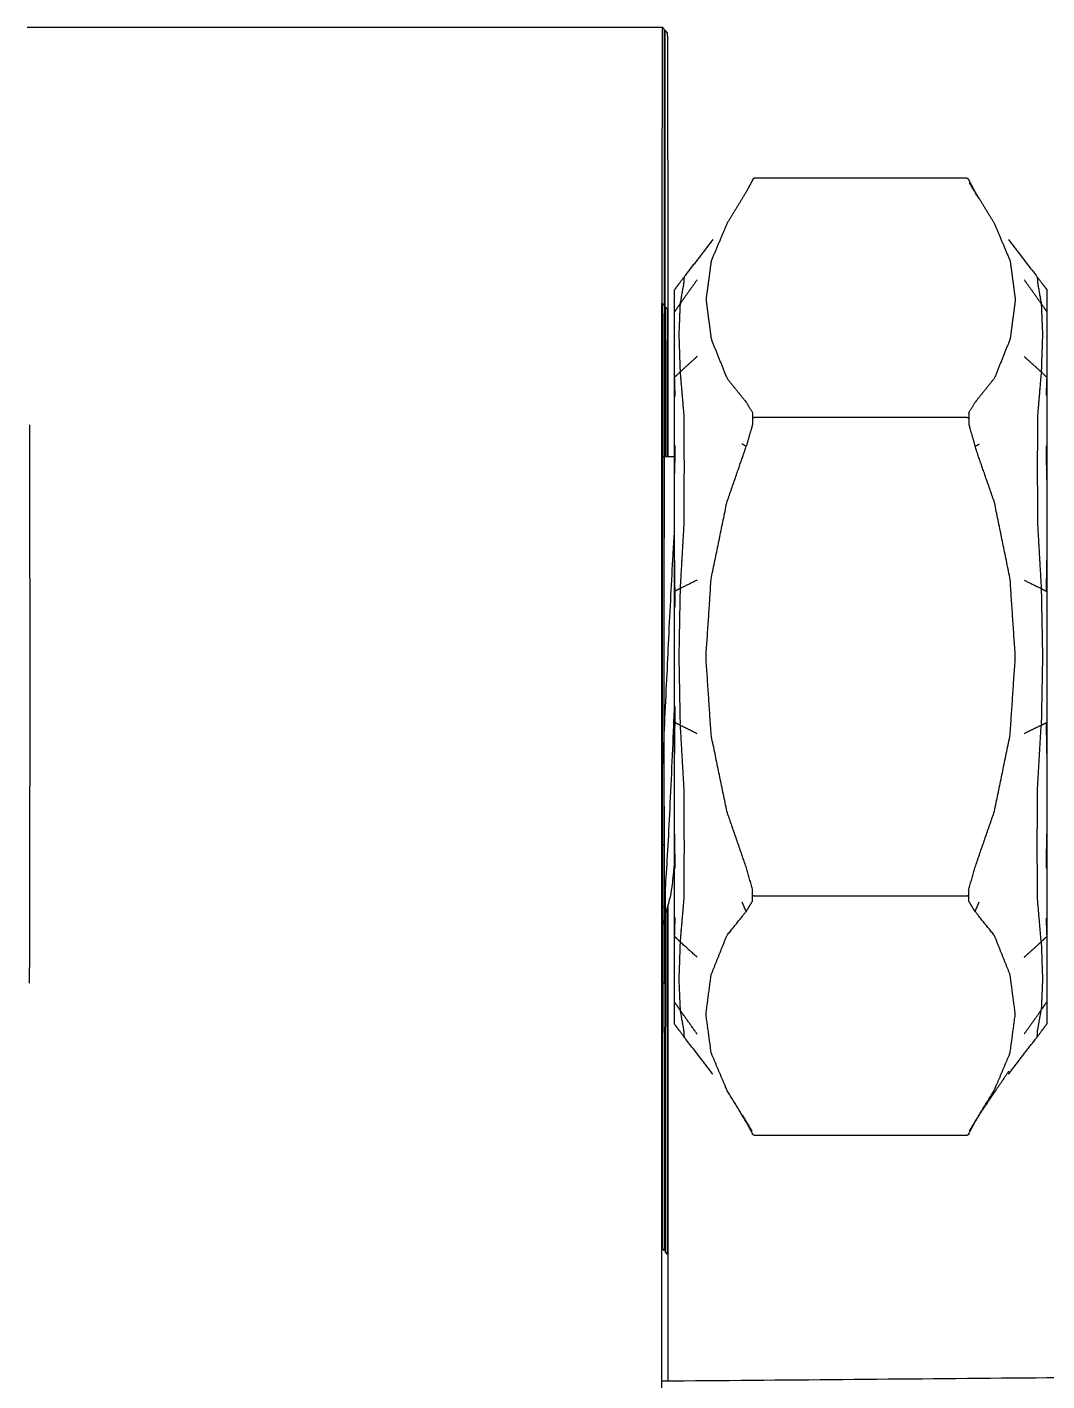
# Model space of a CAD drawing. Header units: millimetres. Extents: x 181 to 381, y 0 to 208.
# Drawn here: x 209.547 to 213.239, y 179.45 to 184.35 of the extents above; entities that cross this region are included whole.
import ezdxf

# ---------------------------------------------------------------- set-up
doc = ezdxf.new("R2010")
doc.units = ezdxf.units.MM
doc.layers.add('Make2D$可见线$曲线', color=7, linetype='Continuous', true_color=0x000000)

msp = doc.modelspace()

# ---------------------------------------------------------------- linework, layer by layer
at = {"layer": 'Make2D$可见线$曲线', "color": 18, "lineweight": -3, "true_color": 0x000000}
for points, degree in [([(209.5474, 184.3503), (210.6973, 184.3503), (211.8473, 184.3503)], 2), ([(211.855, 184.3412), (211.8512, 184.3457), (211.8473, 184.3503)], 2), ([(211.855, 182.9131), (211.855, 183.6271), (211.855, 184.3412)], 2), ([(211.8556, 184.3386), (211.8564, 184.3386), (211.8572, 184.3386)], 2), ([(211.8572, 184.3386), (211.8611, 184.334), (211.8649, 184.3294)], 2), ([(211.8572, 182.9106), (211.8572, 183.6246), (211.8572, 184.3386)], 2), ([(211.8551, 184.3294), (211.8562, 184.3294), (211.8573, 184.3294)], 2), ([(211.8649, 184.3294), (211.8652, 184.3291), (211.8657, 184.2562), (211.8662, 184.0497), (211.8666, 183.7551), (211.8667, 183.494), (211.8667, 183.3273)], 3), ([(212.1741, 183.797), (212.1625, 183.7754), (212.1508, 183.7538)], 2), ([(212.1741, 183.7972), (212.1741, 183.7982), (212.1741, 183.7992)], 2), ([(212.9561, 183.7992), (212.9561, 183.7981), (212.9561, 183.797)], 2), ([(212.9561, 183.797), (212.9677, 183.7754), (212.9793, 183.7538)], 2), ([(212.9937, 183.7277), (212.976, 183.7572), (212.9583, 183.7867)], 2), ([(211.8455, 152.8525), (211.8455, 168.1025), (211.8455, 183.3524)], 2), ([(211.8473, 183.3503), (211.8503, 183.3468), (211.8532, 183.3433)], 2), ([(211.8473, 179.9294), (211.8473, 181.6398), (211.8473, 183.3503)], 2), ([(211.859, 183.3364), (211.862, 183.3329), (211.8649, 183.3294)], 2), ([(211.8649, 183.3294), (211.8649, 183.0627), (211.8649, 182.7959)], 2), ([(211.8667, 183.3273), (211.8667, 183.0616), (211.8667, 182.7959)], 2), ([(211.9733, 183.1582), (211.9424, 183.1301), (211.9114, 183.102)], 2), ([(213.2188, 183.102), (213.1878, 183.1301), (213.1568, 183.1582)], 2), ([(211.8456, 182.7959), (211.869, 182.7959), (211.8923, 182.7959)], 2), ([(211.9733, 181.793), (211.9424, 181.8083), (211.9114, 181.8236)], 2), ([(213.2188, 181.8236), (213.1878, 181.8083), (213.1568, 181.793)], 2), ([(211.8473, 181.6632), (211.849, 181.6954), (211.8507, 181.7285), (211.8524, 181.7623)], 3), ([(211.8478, 181.3918), (211.8512, 181.3918), (211.8545, 181.3918)], 2), ([(211.8736, 181.1951), (211.8673, 181.1735), (211.8611, 181.1518), (211.8549, 181.1301)], 3), ([(211.8649, 181.165), (211.8649, 180.5368), (211.8649, 179.9085)], 2), ([(211.8667, 181.1713), (211.8667, 180.3109), (211.8667, 179.4505)], 2), ([(211.8528, 181.1227), (211.8504, 181.1143), (211.848, 181.1059), (211.8456, 181.0975)], 3), ([(213.2188, 181.0398), (213.2291, 181.0497), (213.2394, 181.0595)], 2), ([(211.8561, 180.8899), (211.8508, 180.8899), (211.8455, 180.8899)], 2), ([(213.2188, 180.7925), (213.2291, 180.8076), (213.2394, 180.8227)], 2), ([(211.9733, 180.7058), (211.9424, 180.7491), (211.9114, 180.7925)], 2), ([(213.1013, 180.5717), (213.0477, 180.4923), (212.9941, 180.413)], 2), ([(212.1364, 180.4141), (212.1541, 180.3846), (212.1719, 180.3551)], 2), ([(212.1741, 180.3448), (212.1625, 180.3664), (212.1508, 180.3881)], 2), ([(212.9932, 180.4132), (212.9757, 180.3842), (212.9583, 180.3551)], 2), ([(212.1741, 180.3426), (212.1741, 180.3435), (212.1741, 180.3444)], 2), ([(212.9561, 180.3448), (212.9561, 180.3437), (212.9561, 180.3426)], 2), ([(211.8532, 179.9224), (211.8503, 179.9259), (211.8473, 179.9294)], 2), ([(211.8649, 179.9085), (211.862, 179.912), (211.859, 179.9155)], 2), ([(211.8444, 179.4503), (217.0944, 179.4962), (222.3444, 179.5421)], 2)]:
    msp.add_open_spline(points, degree=degree, dxfattribs=at)
for points, degree, knots in [([(211.8473, 184.3503), (211.847, 184.3504), (211.8465, 184.2786), (211.846, 184.0737), (211.8456, 183.7799), (211.8455, 183.5191), (211.8455, 183.3524)], 3, [-1.591387, -1.591387, -1.591387, -1.591387, -1.194814, -0.796543, -0.398271, 0, 0, 0, 0]), ([(212.9561, 183.7992), (212.9527, 183.8013), (212.9494, 183.8034), (212.9448, 183.8034), (212.9402, 183.8034), (212.9354, 183.8034), (212.9306, 183.8034), (212.9047, 183.8034), (212.8787, 183.8034), (212.8108, 183.8034), (212.7429, 183.8034), (212.654, 183.8034), (212.5651, 183.8034), (212.4762, 183.8034), (212.3873, 183.8034), (212.3193, 183.8034), (212.2514, 183.8034), (212.2255, 183.8034), (212.1996, 183.8034), (212.1947, 183.8034), (212.1899, 183.8034), (212.1853, 183.8034), (212.1808, 183.8034), (212.1774, 183.8013), (212.1741, 183.7992)], 2, [-8, -8, -8, -7, -7, -6, -6, -5, -5, -4, -4, -3, -3, -2, -2, -1, -1, 0, 0, 1, 1, 2, 2, 3, 3, 4, 4, 4]), ([(212.1508, 183.7538), (212.1159, 183.6963), (212.081, 183.6389), (212.0525, 183.5715), (212.024, 183.5042), (212.0146, 183.434), (212.0051, 183.3639), (212.0146, 183.2926), (212.024, 183.2212), (212.0525, 183.1502), (212.081, 183.0792), (212.1159, 183.0359), (212.1508, 182.9926), (212.1625, 182.9733), (212.1741, 182.954), (212.1741, 182.9445), (212.1741, 182.9351), (212.1741, 182.9245), (212.1741, 182.9139), (212.1625, 182.873), (212.1508, 182.8321)], 2, [0, 0, 0, 1, 1, 2, 2, 3, 3, 4, 4, 5, 5, 6, 6, 7, 7, 8, 8, 9, 9, 10, 10, 10]), ([(212.9793, 183.7538), (213.0143, 183.6963), (213.0492, 183.6389), (213.0777, 183.5715), (213.1061, 183.5042), (213.1156, 183.434), (213.1251, 183.3639), (213.1156, 183.2926), (213.1061, 183.2212), (213.0777, 183.1502), (213.0492, 183.0792), (213.0143, 183.0359), (212.9793, 182.9926), (212.9677, 182.9733), (212.9561, 182.954), (212.9561, 182.9445), (212.9561, 182.9351), (212.9561, 182.9245), (212.9561, 182.9139), (212.9677, 182.873), (212.9793, 182.8321)], 2, [0, 0, 0, 1, 1, 2, 2, 3, 3, 4, 4, 5, 5, 6, 6, 7, 7, 8, 8, 9, 9, 10, 10, 10]), ([(212.0301, 183.5814), (211.9778, 183.5136), (211.9256, 183.4458), (211.9082, 183.4226), (211.8908, 183.3993)], 2, [-1, -1, -1, 0, 0, 1, 1, 1]), ([(213.1001, 183.5814), (213.1523, 183.5136), (213.2046, 183.4458), (213.222, 183.4226), (213.2394, 183.3993)], 2, [0, 0, 0, 1, 1, 2, 2, 2]), ([(211.9733, 183.4361), (211.9424, 183.3927), (211.9114, 183.3493), (211.9011, 183.3342), (211.8908, 183.3192)], 2, [0, 0, 0, 1, 1, 2, 2, 2]), ([(211.9256, 183.4458), (211.9254, 183.437), (211.9253, 183.4281), (211.9183, 183.3887), (211.9114, 183.3493)], 2, [2, 2, 2, 3, 3, 4, 4, 4]), ([(213.1568, 183.4361), (213.1878, 183.3927), (213.2188, 183.3493), (213.2291, 183.3342), (213.2394, 183.3192)], 2, [0, 0, 0, 1, 1, 2, 2, 2]), ([(213.2046, 183.4458), (213.2047, 183.437), (213.2049, 183.4281), (213.2118, 183.3887), (213.2188, 183.3493)], 2, [2, 2, 2, 3, 3, 4, 4, 4]), ([(211.8908, 180.7425), (211.8908, 180.7524), (211.8908, 180.7623), (211.8908, 180.7925), (211.8908, 180.8227), (211.8908, 180.8734), (211.8908, 180.9242), (211.8908, 180.9918), (211.8908, 181.0595), (211.8908, 181.1405), (211.8908, 181.2215), (211.8908, 181.3141), (211.8908, 181.4067), (211.8908, 181.5092), (211.8908, 181.6118), (211.8908, 181.7229), (211.8908, 181.8341), (211.8908, 181.9525), (211.8908, 182.0709), (211.8908, 182.1893), (211.8908, 182.3078), (211.8908, 182.4189), (211.8908, 182.5301), (211.8908, 182.6326), (211.8908, 182.7351), (211.8908, 182.8277), (211.8908, 182.9203), (211.8908, 183.0013), (211.8908, 183.0823), (211.8908, 183.15), (211.8908, 183.2177), (211.8908, 183.2684), (211.8908, 183.3192), (211.8908, 183.3493), (211.8908, 183.3795), (211.8908, 183.3894), (211.8908, 183.3993)], 2, [19, 19, 19, 20, 20, 21, 21, 22, 22, 23, 23, 24, 24, 25, 25, 26, 26, 27, 27, 28, 28, 29, 29, 30, 30, 31, 31, 32, 32, 33, 33, 34, 34, 35, 35, 36, 36, 37, 37, 37]), ([(213.2394, 183.3993), (213.2394, 183.3894), (213.2394, 183.3795), (213.2394, 183.3493), (213.2394, 183.3192), (213.2394, 183.2684), (213.2394, 183.2177), (213.2394, 183.15), (213.2394, 183.0823), (213.2394, 183.0013), (213.2394, 182.9203), (213.2394, 182.8277), (213.2394, 182.7351), (213.2394, 182.6326), (213.2394, 182.5301), (213.2394, 182.4189), (213.2394, 182.3078), (213.2394, 182.1893), (213.2394, 182.0709), (213.2394, 181.9525), (213.2394, 181.8341), (213.2394, 181.7229), (213.2394, 181.6118), (213.2394, 181.5092), (213.2394, 181.4067), (213.2394, 181.3141), (213.2394, 181.2215), (213.2394, 181.1405), (213.2394, 181.0595), (213.2394, 180.9918), (213.2394, 180.9242), (213.2394, 180.8734), (213.2394, 180.8227), (213.2394, 180.7925), (213.2394, 180.7623), (213.2394, 180.7524), (213.2394, 180.7425)], 2, [28, 28, 28, 29, 29, 30, 30, 31, 31, 32, 32, 33, 33, 34, 34, 35, 35, 36, 36, 37, 37, 38, 38, 39, 39, 40, 40, 41, 41, 42, 42, 43, 43, 44, 44, 45, 45, 46, 46, 46]), ([(211.9114, 183.3493), (211.9091, 183.2945), (211.9068, 183.2396), (211.9091, 183.1708), (211.9114, 183.102), (211.9011, 183.0922), (211.8908, 183.0823)], 2, [0, 0, 0, 1, 1, 2, 2, 3, 3, 3]), ([(213.2188, 183.3493), (213.2211, 183.2945), (213.2234, 183.2396), (213.2211, 183.1708), (213.2188, 183.102), (213.2291, 183.0922), (213.2394, 183.0823)], 2, [0, 0, 0, 1, 1, 2, 2, 3, 3, 3]), ([(211.8911, 183.0772), (211.8913, 183.0697), (211.8915, 183.0622), (211.8917, 183.0393), (211.892, 183.0164), (211.892, 183.0151), (211.892, 183.0137)], 2, [51, 51, 51, 52, 52, 53, 53, 53.034638, 53.034638, 53.034638]), ([(211.9114, 183.102), (211.9183, 183.0208), (211.9253, 182.9396), (211.9254, 182.849), (211.9256, 182.7584), (211.9254, 182.6589), (211.9253, 182.5594), (211.9183, 182.4388), (211.9114, 182.3182)], 2, [0, 0, 0, 1, 1, 2, 2, 3, 3, 4, 4, 4]), ([(213.2188, 183.102), (213.2118, 183.0208), (213.2049, 182.9396), (213.2047, 182.849), (213.2046, 182.7584), (213.2047, 182.6589), (213.2049, 182.5594), (213.2118, 182.4388), (213.2188, 182.3182)], 2, [0, 0, 0, 1, 1, 2, 2, 3, 3, 4, 4, 4]), ([(213.2382, 183.0167), (213.2384, 183.0394), (213.2387, 183.0622), (213.2389, 183.0697), (213.239, 183.0772)], 2, [12.005687, 12.005687, 12.005687, 13, 13, 14, 14, 14]), ([(212.9561, 182.9351), (212.9527, 182.9361), (212.9494, 182.9372), (212.9448, 182.9372), (212.9402, 182.9372), (212.9354, 182.9372), (212.9306, 182.9372), (212.9047, 182.9372), (212.8787, 182.9372), (212.8108, 182.9372), (212.7429, 182.9372), (212.654, 182.9372), (212.5651, 182.9372), (212.4762, 182.9372), (212.3873, 182.9372), (212.3193, 182.9372), (212.2514, 182.9372), (212.2255, 182.9372), (212.1996, 182.9372), (212.1947, 182.9372), (212.1899, 182.9372), (212.1853, 182.9372), (212.1808, 182.9372), (212.1774, 182.9361), (212.1741, 182.9351)], 2, [0, 0, 0, 1, 1, 2, 2, 3, 3, 4, 4, 5, 5, 6, 6, 7, 7, 8, 8, 9, 9, 10, 10, 11, 11, 12, 12, 12]), ([(211.892, 182.836), (211.892, 182.8358), (211.892, 182.8355), (211.8918, 182.7853), (211.8916, 182.7351)], 2, [54.9947768, 54.9947768, 54.9947768, 55, 55, 55.8211085, 55.8211085, 55.8211085]), ([(212.1508, 181.1492), (212.1625, 181.1685), (212.1741, 181.1878), (212.1741, 181.1973), (212.1741, 181.2068), (212.1741, 181.2174), (212.1741, 181.2279), (212.1625, 181.2688), (212.1508, 181.3097), (212.1159, 181.4104), (212.081, 181.5112), (212.0525, 181.6496), (212.024, 181.788), (212.0146, 181.9294), (212.0051, 182.0709), (212.0146, 182.2124), (212.024, 182.3538), (212.0525, 182.4923), (212.081, 182.6307), (212.1159, 182.7314), (212.1508, 182.8321), (212.1435, 182.8369), (212.1361, 182.8417)], 2, [0, 0, 0, 1, 1, 2, 2, 3, 3, 4, 4, 5, 5, 6, 6, 7, 7, 8, 8, 9, 9, 10, 10, 11, 11, 11]), ([(212.9793, 181.1492), (212.9677, 181.1685), (212.9561, 181.1878), (212.9561, 181.1973), (212.9561, 181.2068), (212.9561, 181.2174), (212.9561, 181.2279), (212.9677, 181.2688), (212.9793, 181.3097), (213.0143, 181.4104), (213.0492, 181.5112), (213.0777, 181.6496), (213.1061, 181.788), (213.1156, 181.9294), (213.1251, 182.0709), (213.1156, 182.2124), (213.1061, 182.3538), (213.0777, 182.4923), (213.0492, 182.6307), (213.0143, 182.7314), (212.9793, 182.8321), (212.9867, 182.8369), (212.9941, 182.8417)], 2, [0, 0, 0, 1, 1, 2, 2, 3, 3, 4, 4, 5, 5, 6, 6, 7, 7, 8, 8, 9, 9, 10, 10, 11, 11, 11]), ([(213.2387, 182.7133), (213.2387, 182.7133), (213.2387, 182.7133), (213.2384, 182.7742), (213.2382, 182.8351)], 2, [8.9999865, 8.9999865, 8.9999865, 9, 9, 9.9965709, 9.9965709, 9.9965709]), ([(211.8542, 181.7988), (211.8543, 181.8022), (211.8545, 181.8055), (211.8547, 181.8088), (211.8573, 181.8624), (211.8599, 181.9171), (211.8625, 181.9721), (211.8629, 181.9787), (211.8632, 181.9852), (211.8635, 181.9918), (211.8658, 182.0401), (211.8681, 182.0884), (211.8704, 182.1359), (211.873, 182.19), (211.8756, 182.243), (211.8783, 182.2939), (211.8809, 182.3449), (211.8835, 182.3937), (211.8861, 182.4394), (211.8877, 182.4664), (211.8892, 182.4923), (211.8908, 182.5169)], 3, [4.487407, 4.487407, 4.487407, 4.487407, 4.5001451, 4.5001451, 4.5001451, 4.7053091, 4.7053091, 4.7053091, 4.7297046, 4.7297046, 4.7297046, 4.9099393, 4.9099393, 4.9099393, 5.1151375, 5.1151375, 5.1151375, 5.3205222, 5.3205222, 5.3205222, 5.442463, 5.442463, 5.442463, 5.442463]), ([(211.8915, 182.4199), (211.8915, 182.4199), (211.8915, 182.4199), (211.8917, 182.3359), (211.892, 182.2518), (211.892, 182.2517), (211.892, 182.2516)], 2, [57.999989, 57.999989, 57.999989, 58, 58, 59, 59, 59.001115, 59.001115, 59.001115]), ([(213.2383, 182.3083), (213.2385, 182.3641), (213.2387, 182.4199), (213.2387, 182.4199), (213.2387, 182.4199)], 2, [6.336125, 6.336125, 6.336125, 7, 7, 7.0000106, 7.0000106, 7.0000106]), ([(211.9733, 182.3488), (211.9424, 182.3335), (211.9114, 182.3182), (211.9011, 182.313), (211.8908, 182.3078)], 2, [0, 0, 0, 1, 1, 2, 2, 2]), ([(213.1568, 182.3488), (213.1878, 182.3335), (213.2188, 182.3182), (213.2288, 182.3131), (213.2388, 182.3081)], 2, [0, 0, 0, 1, 1, 1.971651, 1.971651, 1.971651]), ([(211.9114, 182.3182), (211.9091, 182.1946), (211.9068, 182.0709), (211.9091, 181.9473), (211.9114, 181.8236), (211.9011, 181.8288), (211.8908, 181.8341)], 2, [0, 0, 0, 1, 1, 2, 2, 3, 3, 3]), ([(213.2188, 182.3182), (213.2211, 182.1946), (213.2234, 182.0709), (213.2211, 181.9473), (213.2188, 181.8236), (213.2291, 181.8288), (213.2394, 181.8341)], 2, [0, 0, 0, 1, 1, 2, 2, 3, 3, 3]), ([(211.892, 181.8903), (211.892, 181.8902), (211.892, 181.89), (211.8917, 181.806), (211.8915, 181.722), (211.8915, 181.722), (211.8915, 181.722)], 2, [60.998316, 60.998316, 60.998316, 61, 61, 62, 62, 62.000011, 62.000011, 62.000011]), ([(211.8527, 181.1653), (211.8535, 181.1744), (211.857, 181.2138), (211.8632, 181.2999), (211.8711, 181.4399), (211.879, 181.6026), (211.8855, 181.7516), (211.8895, 181.8439), (211.8908, 181.8746)], 3, [52.3519553, 52.3519553, 52.3519553, 52.3519553, 52.419177, 52.6239402, 52.8287021, 53.0334636, 53.2382261, 53.339135, 53.339135, 53.339135, 53.339135]), ([(211.9114, 181.8236), (211.9183, 181.703), (211.9253, 181.5824), (211.9254, 181.4829), (211.9256, 181.3835), (211.9254, 181.2928), (211.9253, 181.2022), (211.9183, 181.121), (211.9114, 181.0398)], 2, [0, 0, 0, 1, 1, 2, 2, 3, 3, 4, 4, 4]), ([(213.1568, 180.9836), (213.1878, 181.0117), (213.2188, 181.0398), (213.2118, 181.121), (213.2049, 181.2022), (213.2047, 181.2928), (213.2046, 181.3835), (213.2047, 181.4829), (213.2049, 181.5824), (213.2118, 181.703), (213.2188, 181.8236)], 2, [0, 0, 0, 1, 1, 2, 2, 3, 3, 4, 4, 5, 5, 5]), ([(213.2387, 181.722), (213.2387, 181.722), (213.2387, 181.722), (213.2385, 181.7778), (213.2383, 181.8337)], 2, [2.9999894, 2.9999894, 2.9999894, 3, 3, 3.6647077, 3.6647077, 3.6647077]), ([(211.8915, 181.4286), (211.8915, 181.4286), (211.8915, 181.4286), (211.8917, 181.3675), (211.892, 181.3063), (211.892, 181.3062), (211.892, 181.3061)], 2, [63.999987, 63.999987, 63.999987, 64, 64, 65, 65, 65.00253, 65.00253, 65.00253]), ([(213.2382, 181.3063), (213.2384, 181.3675), (213.2387, 181.4286), (213.2387, 181.4286), (213.2387, 181.4286)], 2, [0, 0, 0, 1, 1, 1.000014, 1.000014, 1.000014]), ([(211.8919, 181.3437), (211.8904, 181.3253), (211.8889, 181.3082), (211.8874, 181.2928), (211.8848, 181.2651), (211.8821, 181.2424), (211.8795, 181.225), (211.8775, 181.212), (211.8755, 181.202), (211.8736, 181.1951)], 3, [2.5123539, 2.5123539, 2.5123539, 2.5123539, 2.6274638, 2.6274638, 2.6274638, 2.8327733, 2.8327733, 2.8327733, 2.9863895, 2.9863895, 2.9863895, 2.9863895]), ([(212.9561, 181.2068), (212.9527, 181.2057), (212.9494, 181.2047), (212.9448, 181.2047), (212.9402, 181.2047), (212.9354, 181.2047), (212.9306, 181.2047), (212.9047, 181.2047), (212.8787, 181.2047), (212.8108, 181.2047), (212.7429, 181.2047), (212.654, 181.2047), (212.5651, 181.2047), (212.4762, 181.2047), (212.3873, 181.2047), (212.3193, 181.2047), (212.2514, 181.2047), (212.2255, 181.2047), (212.1996, 181.2047), (212.1947, 181.2047), (212.1899, 181.2047), (212.1853, 181.2047), (212.1808, 181.2047), (212.1774, 181.2057), (212.1741, 181.2068)], 2, [0, 0, 0, 1, 1, 2, 2, 3, 3, 4, 4, 5, 5, 6, 6, 7, 7, 8, 8, 9, 9, 10, 10, 11, 11, 12, 12, 12]), ([(212.1508, 180.3881), (212.1159, 180.4455), (212.081, 180.5029), (212.0525, 180.5703), (212.024, 180.6377), (212.0146, 180.7078), (212.0051, 180.7779), (212.0146, 180.8493), (212.024, 180.9206), (212.0525, 180.9916), (212.081, 181.0627), (212.1159, 181.106), (212.1508, 181.1492), (212.1435, 181.1665), (212.1361, 181.1837)], 2, [0, 0, 0, 1, 1, 2, 2, 3, 3, 4, 4, 5, 5, 6, 6, 7, 7, 7]), ([(212.9794, 180.3881), (213.0143, 180.4455), (213.0492, 180.5029), (213.0777, 180.5703), (213.1061, 180.6377), (213.1156, 180.7078), (213.1251, 180.7779), (213.1156, 180.8493), (213.1061, 180.9206), (213.0777, 180.9916), (213.0492, 181.0627), (213.0143, 181.106), (212.9793, 181.1492), (212.9867, 181.1665), (212.9941, 181.1837)], 2, [0.000473, 0.000473, 0.000473, 1, 1, 2, 2, 3, 3, 4, 4, 5, 5, 6, 6, 7, 7, 7]), ([(211.892, 181.1282), (211.892, 181.1268), (211.892, 181.1254), (211.8917, 181.1025), (211.8915, 181.0796), (211.8913, 181.0721), (211.8911, 181.0647)], 2, [66.964161, 66.964161, 66.964161, 67, 67, 68, 68, 69, 69, 69]), ([(213.239, 181.0647), (213.2389, 181.0721), (213.2387, 181.0796), (213.2384, 181.1025), (213.2382, 181.1254), (213.2382, 181.1256), (213.2382, 181.1257)], 2, [80, 80, 80, 81, 81, 82, 82, 82.003224, 82.003224, 82.003224]), ([(211.9733, 180.9836), (211.9424, 181.0117), (211.9114, 181.0398), (211.9011, 181.0497), (211.8908, 181.0595)], 2, [0, 0, 0, 1, 1, 2, 2, 2]), ([(211.9114, 181.0398), (211.9091, 180.971), (211.9068, 180.9022), (211.9091, 180.8474), (211.9114, 180.7925), (211.9011, 180.8076), (211.8908, 180.8227)], 2, [0, 0, 0, 1, 1, 2, 2, 3, 3, 3]), ([(213.2188, 181.0398), (213.2211, 180.971), (213.2234, 180.9022), (213.2211, 180.8474), (213.2188, 180.7925)], 2, [0, 0, 0, 1, 1, 2, 2, 2]), ([(211.9114, 180.7925), (211.9183, 180.7531), (211.9253, 180.7137), (211.9254, 180.7048), (211.9256, 180.696)], 2, [0, 0, 0, 1, 1, 2, 2, 2]), ([(213.2046, 180.696), (213.2047, 180.7048), (213.2049, 180.7137), (213.2118, 180.7531), (213.2188, 180.7925), (213.1878, 180.7491), (213.1568, 180.7058)], 2, [2, 2, 2, 3, 3, 4, 4, 5, 5, 5]), ([(212.0301, 180.5605), (211.9778, 180.6282), (211.9256, 180.696), (211.9082, 180.7192), (211.8908, 180.7425)], 2, [-1, -1, -1, 0, 0, 1, 1, 1]), ([(213.1001, 180.5605), (213.1523, 180.6282), (213.2046, 180.696), (213.222, 180.7192), (213.2394, 180.7425)], 2, [0, 0, 0, 1, 1, 2, 2, 2]), ([(212.9561, 180.3448), (212.9677, 180.3664), (212.9793, 180.3881), (212.9794, 180.3881), (212.9794, 180.3881)], 2, [-1, -1, -1, 0, 0, 0.0022, 0.0022, 0.0022]), ([(212.9561, 180.3426), (212.9527, 180.3405), (212.9494, 180.3384), (212.9448, 180.3384), (212.9402, 180.3384), (212.9354, 180.3384), (212.9306, 180.3384), (212.9047, 180.3384), (212.8787, 180.3384), (212.8108, 180.3384), (212.7429, 180.3384), (212.654, 180.3384), (212.5651, 180.3384), (212.4762, 180.3384), (212.3873, 180.3384), (212.3193, 180.3384), (212.2514, 180.3384), (212.2255, 180.3384), (212.1996, 180.3384), (212.1947, 180.3384), (212.1899, 180.3384), (212.1853, 180.3384), (212.1808, 180.3384), (212.1774, 180.3405), (212.1741, 180.3426)], 2, [-8, -8, -8, -7, -7, -6, -6, -5, -5, -4, -4, -3, -3, -2, -2, -1, -1, 0, 0, 1, 1, 2, 2, 3, 3, 4, 4, 4])]:
    msp.add_open_spline(points, degree=degree, knots=knots, dxfattribs=at)
for points, weights in [([(211.8532, 183.3433), (211.8509, 181.8046), (211.8536, 180.4433)], [1, 0.722016592264, 1]), ([(211.8596, 182.7959), (211.8594, 183.0911), (211.859, 183.3364)], [0.90861848231, 0.942355800097, 1]), ([(211.8545, 181.3918), (211.8534, 182.3151), (211.855, 182.9131)], [1, 0.707106783589, 1]), ([(211.8572, 182.9106), (211.8573, 182.8594), (211.8575, 182.7959)], [1, 0.972603439573, 0.952777613678]), ([(211.8561, 180.8899), (211.855, 180.8912), (211.8545, 181.3918)], [1, 0.879049072991, 1]), ([(211.8575, 181.223), (211.857, 180.8899), (211.8561, 180.8899)], [0.906560556217, 0.877083281783, 1]), ([(211.8587, 180.4373), (211.8593, 180.7378), (211.8596, 181.1464)], [1, 0.921340245857, 0.887196568022])]:
    msp.add_rational_spline(points, weights, degree=2, dxfattribs=at)
for points, weights, knots in [([(209.5561, 180.8899), (209.5576, 180.8899), (209.558, 181.6758), (209.5584, 182.4618), (209.5572, 182.9105)], [1, 0.801717648388, 1, 0.801717648388, 1], [2.82347, 2.82347, 2.82347, 4.232863, 4.232863, 5.642255, 5.642255, 5.642255]), ([(211.8536, 180.4433), (211.8538, 180.3044), (211.8537, 180.1132), (211.8536, 179.922), (211.8532, 179.9224)], [1, 0.825231298955, 1, 0.825231298955, 1], [0, 0, 0, 0.3601108, 0.3601108, 0.7202217, 0.7202217, 0.7202217]), ([(211.859, 179.9155), (211.8587, 179.9159), (211.8585, 180.1075), (211.8584, 180.299), (211.8587, 180.4373)], [1, 0.825231298947, 1, 0.825231298947, 1], [0, 0, 0, 0.3601108, 0.3601108, 0.7202217, 0.7202217, 0.7202217])]:
    msp.add_rational_spline(points, weights, degree=2, knots=knots, dxfattribs=at)

doc.saveas('drawing.dxf')
